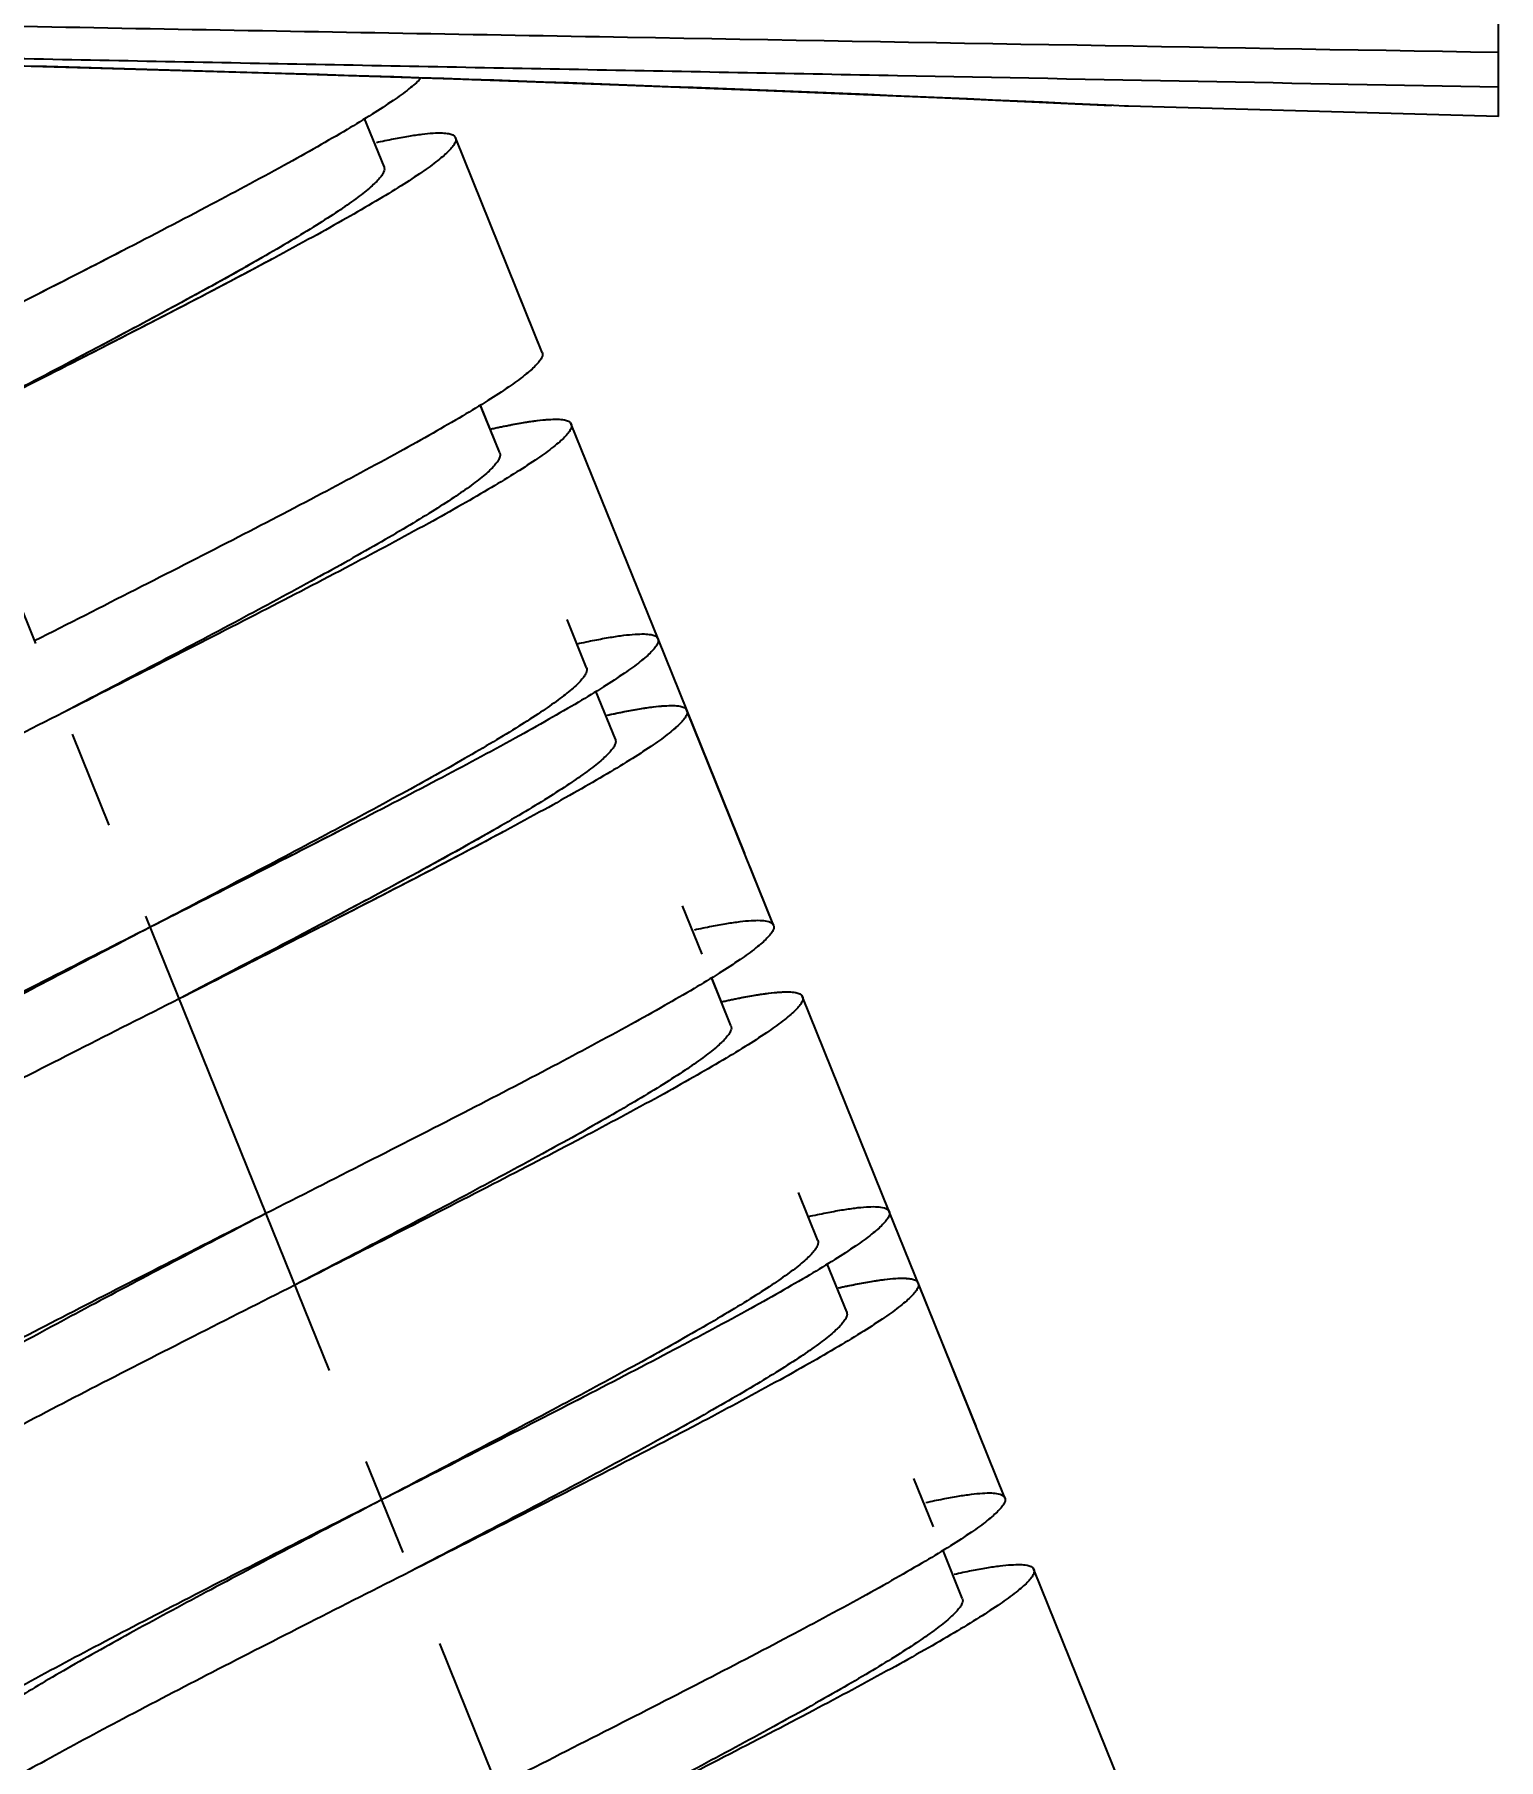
# Model space of a CAD drawing. Header units: millimetres. Extents: x 4590 to 5010, y -46 to 251.
# Drawn here: x 4872.52 to 4891.49, y 67.1 to 89.44 of the extents above; entities that cross this region are included whole.
import ezdxf

# ---------------------------------------------------------------- set-up
doc = ezdxf.new("R2010")
doc.units = ezdxf.units.MM
doc.header["$LTSCALE"] = 0.1
doc.linetypes.add('CENTERX2', pattern=[101.6, 63.5, -12.7, 12.7, -12.7])
doc.layers.add('CENTER', color=1, linetype='CENTERX2')
doc.layers.add('DIM', color=3, linetype='Continuous')
doc.styles.get("Standard").update_dxf_attribs({"font": 'arial.ttf'})
doc.dimstyles.new('ISO-25', dxfattribs={"dimtxt": 2.5, "dimasz": 2.5, "dimexe": 1.25, "dimexo": 0.625, "dimtad": 1, "dimtxsty": 'Standard', "dimcen": 2.5, "dimadec": 0, "dimazin": 0, "dimtfac": 1, "dimtmove": 0, "dimatfit": 3, "dimfxl": 1, "dimarcsym": 0})

# ---------------------------------------------------------------- blocks, each defined once
blk = doc.blocks.new('*D118')
at = {"layer": 'Defpoints', "color": 0, "transparency": 16777216}
for p in [(4835.901, 172.227), (4876.778, 148.941), (4891.488, 128.002), (4891.488, 88.383), (4889.839, 38.726)]:
    blk.add_point(p, dxfattribs=at)
at = {"layer": 'DIM', "color": 0, "lineweight": -2, "transparency": 16777216}
blk.add_line((4891.488, 128.627), (4891.488, 151.133), dxfattribs=at)
blk.add_arc((4891.488, 34.645), 115.238, 91.24301, 110.75699, dxfattribs=at)
at = {"layer": 'DIM', "color": 0, "transparency": 16777216}
for points in [[(4888.983, 150.273), (4888.992, 149.439), (4891.488, 149.883)], [(4850.798, 142.015), (4850.495, 142.791), (4848.319, 141.492)]]:
    blk.add_solid(points, dxfattribs=at)
at = {"layer": 'DIM', "color": 0, "transparency": 16777216, "insert": (4869.14, 149.612), "char_height": 2.5, "attachment_point": 5, "rotation": 11}
blk.add_mtext('22°', dxfattribs=at)

msp = doc.modelspace()

# ---------------------------------------------------------------- linework, layer by layer
at = {"color": 7, "linetype": 'Continuous'}
for p, q in [((4891.488, 88.383), (4891.488, 128.002)), ((4870.949, 89.074), (4873.231, 89.013)), ((4873.231, 89.013), (4875.64, 88.943)), ((4875.64, 88.943), (4877.95, 88.868)), ((4877.95, 88.868), (4880.092, 88.792)), ((4880.092, 88.792), (4882, 88.718)), ((4882, 88.718), (4884.313, 88.622)), ((4884.313, 88.622), (4886.475, 88.525)), ((4885.998, 88.547), (4885.901, 88.552)), ((4886.5, 88.524), (4885.998, 88.547)), ((4886.644, 88.517), (4886.5, 88.524)), ((4886.694, 88.515), (4886.644, 88.517)), ((4891.488, 88.383), (4886.694, 88.515)), ((4877.049, 87.733), (4876.797, 88.356)), ((4879.1, 85.326), (4877.976, 88.108)), ((4879.1, 85.326), (4878.793, 86.087)), ((4879.1, 85.326), (4878.793, 86.087)), ((4878.548, 84.024), (4878.296, 84.646)), ((4878.548, 84.024), (4878.296, 84.646)), ((4878.548, 84.024), (4878.297, 84.644)), ((4880.599, 81.617), (4879.475, 84.399)), ((4880.599, 81.617), (4879.475, 84.399)), ((4880.599, 81.617), (4879.475, 84.399)), ((4879.671, 81.243), (4879.42, 81.865)), ((4881.722, 78.836), (4880.599, 81.617)), ((4880.046, 80.315), (4879.794, 80.939)), ((4880.046, 80.315), (4879.794, 80.938)), ((4880.046, 80.315), (4879.794, 80.938)), ((4882.097, 77.909), (4880.973, 80.69)), ((4882.097, 77.909), (4880.973, 80.69)), ((4882.097, 77.909), (4881.79, 78.67)), ((4881.17, 77.534), (4880.918, 78.157)), ((4881.544, 76.607), (4881.293, 77.229)), ((4881.544, 76.607), (4881.294, 77.226)), ((4883.595, 74.2), (4882.472, 76.981)), ((4883.595, 74.2), (4882.472, 76.981)), ((4882.668, 73.825), (4882.417, 74.447)), ((4884.719, 71.418), (4883.595, 74.2)), ((4883.043, 72.898), (4882.791, 73.521)), ((4883.043, 72.898), (4882.791, 73.521)), ((4885.094, 70.491), (4883.97, 73.273)), ((4884.167, 70.116), (4883.915, 70.739)), ((4884.541, 69.189), (4884.291, 69.809)), ((4886.592, 66.782), (4885.468, 69.564))]:
    msp.add_line(p, q, dxfattribs=at)
for centre, radius, start, end in [((4851.088, -705.868), 795.189, 88.236361, 88.568826), ((4854.721, -594.808), 684.071, 87.387529, 88.254177)]:
    msp.add_arc(centre, radius, start, end, dxfattribs=at)
for points, knots in [([(4891.488, 89.21), (4887.605, 89.276), (4881.781, 89.378), (4874.988, 89.498), (4871.106, 89.57), (4869.166, 89.608), (4868.195, 89.626)], [0, 0, 0, 0, 0.500081, 0.750044, 0.875032, 1, 1, 1, 1]), ([(4891.487, 88.76), (4888.892, 88.81), (4885, 88.885), (4879.811, 88.984), (4875.921, 89.059), (4872.032, 89.134), (4866.851, 89.238), (4862.965, 89.295), (4860.376, 89.358)], [0, 0, 0, 0, 0.250247, 0.375316, 0.500354, 0.625371, 0.750314, 1, 1, 1, 1]), ([(4877.531, 88.882), (4877.526, 88.876), (4877.501, 88.85), (4877.448, 88.801), (4877.334, 88.707), (4877.149, 88.575), (4876.881, 88.401), (4876.554, 88.202), (4876.172, 87.981), (4875.565, 87.643), (4874.7, 87.18), (4873.558, 86.587), (4872.316, 85.953), (4871.459, 85.519), (4871.022, 85.298)], [0.0229849, 0.0229849, 0.0229849, 0.0229849, 0.0261242, 0.0374806, 0.0510099, 0.0845801, 0.1267049, 0.1770542, 0.2352018, 0.3006105, 0.4507254, 0.6217528, 0.8071992, 1, 1, 1, 1]), ([(4877.976, 88.108), (4877.98, 88.098), (4877.982, 88.072), (4877.966, 88.031), (4877.934, 87.985), (4877.886, 87.933), (4877.823, 87.874), (4877.708, 87.78), (4877.524, 87.648), (4877.256, 87.473), (4876.929, 87.275), (4876.546, 87.054), (4875.939, 86.716), (4875.074, 86.252), (4873.933, 85.66), (4872.691, 85.026), (4871.834, 84.592), (4871.397, 84.371)], [0, 0, 0, 0, 0.004271, 0.0097, 0.016898, 0.026125, 0.037482, 0.051008, 0.084581, 0.126702, 0.177056, 0.235199, 0.300612, 0.450726, 0.621753, 0.807199, 1, 1, 1, 1]), ([(4876.95, 88.047), (4877.024, 88.063), (4877.164, 88.092), (4877.361, 88.128), (4877.532, 88.153), (4877.675, 88.168), (4877.793, 88.171), (4877.89, 88.164), (4877.963, 88.139), (4877.976, 88.108)], [0, 0, 0, 0, 0.216976, 0.407817, 0.571899, 0.708905, 0.818776, 0.90212, 1, 1, 1, 1]), ([(4877.049, 87.733), (4877.053, 87.723), (4877.056, 87.698), (4877.044, 87.659), (4877.018, 87.615), (4876.978, 87.566), (4876.924, 87.511), (4876.827, 87.424), (4876.67, 87.303), (4876.441, 87.144), (4876.16, 86.965), (4875.832, 86.765), (4875.31, 86.461), (4874.566, 86.047), (4873.582, 85.518), (4872.512, 84.954), (4871.773, 84.568), (4871.397, 84.371)], [0, 0, 0, 0, 0.004858, 0.010752, 0.018297, 0.027779, 0.039325, 0.052996, 0.086752, 0.128949, 0.179301, 0.237379, 0.302672, 0.45242, 0.622952, 0.807819, 1, 1, 1, 1]), ([(4873.65, 86.636), (4873.519, 86.568), (4872.645, 86.119), (4871.768, 85.675), (4871.022, 85.298)], [0.376401, 0.376401, 0.376401, 0.376401, 0.470001, 1, 1, 1, 1]), ([(4873.65, 86.636), (4873.519, 86.568), (4872.645, 86.119), (4871.768, 85.675), (4871.022, 85.298)], [0.376401, 0.376401, 0.376401, 0.376401, 0.470001, 1, 1, 1, 1]), ([(4875.453, 86.546), (4875.114, 86.351), (4874.29, 85.896), (4872.936, 85.175), (4871.923, 84.646), (4871.397, 84.371)], [0.2133579, 0.2133579, 0.2133579, 0.2133579, 0.4140513, 0.6956096, 1, 1, 1, 1]), ([(4875.453, 86.546), (4875.114, 86.351), (4874.29, 85.896), (4872.936, 85.175), (4871.923, 84.646), (4871.397, 84.371)], [0.2133579, 0.2133579, 0.2133579, 0.2133579, 0.4140513, 0.6956096, 1, 1, 1, 1]), ([(4875.597, 86.533), (4875.186, 86.313), (4874.296, 85.846), (4872.894, 85.129), (4871.905, 84.628), (4871.397, 84.371)], [0.2093706, 0.2093706, 0.2093706, 0.2093706, 0.4432163, 0.7142149, 1, 1, 1, 1]), ([(4875.597, 86.533), (4875.186, 86.313), (4874.296, 85.846), (4872.894, 85.129), (4871.905, 84.628), (4871.397, 84.371)], [0.2093706, 0.2093706, 0.2093706, 0.2093706, 0.4432163, 0.7142149, 1, 1, 1, 1]), ([(4879.1, 85.326), (4879.104, 85.316), (4879.106, 85.29), (4879.089, 85.25), (4879.058, 85.204), (4879.01, 85.151), (4878.947, 85.093), (4878.832, 84.998), (4878.648, 84.866), (4878.379, 84.692), (4878.052, 84.493), (4877.67, 84.272), (4877.063, 83.934), (4876.198, 83.471), (4875.057, 82.878), (4873.814, 82.244), (4872.958, 81.81), (4872.521, 81.589)], [0, 0, 0, 0, 0.004271, 0.009698, 0.016899, 0.026126, 0.037481, 0.051007, 0.084582, 0.126702, 0.177056, 0.2352, 0.300611, 0.450725, 0.621752, 0.807199, 1, 1, 1, 1]), ([(4879.1, 85.326), (4879.104, 85.316), (4879.106, 85.29), (4879.089, 85.25), (4879.058, 85.204), (4879.01, 85.151), (4878.947, 85.093), (4878.832, 84.998), (4878.648, 84.866), (4878.379, 84.692), (4878.052, 84.493), (4877.67, 84.272), (4877.063, 83.934), (4876.198, 83.471), (4875.057, 82.878), (4873.814, 82.244), (4872.958, 81.81), (4872.521, 81.589)], [0, 0, 0, 0, 0.004271, 0.009698, 0.016899, 0.026126, 0.037481, 0.051007, 0.084582, 0.126702, 0.177056, 0.2352, 0.300611, 0.450725, 0.621752, 0.807199, 1, 1, 1, 1]), ([(4879.1, 85.326), (4879.104, 85.316), (4879.106, 85.29), (4879.089, 85.25), (4879.058, 85.204), (4879.01, 85.151), (4878.947, 85.093), (4878.832, 84.998), (4878.648, 84.866), (4878.379, 84.692), (4878.052, 84.493), (4877.67, 84.272), (4877.063, 83.934), (4876.198, 83.471), (4875.057, 82.878), (4873.814, 82.244), (4872.958, 81.81), (4872.521, 81.589)], [0, 0, 0, 0, 0.004271, 0.0097, 0.016898, 0.026125, 0.037482, 0.051008, 0.084581, 0.126702, 0.177056, 0.235199, 0.300612, 0.450726, 0.621753, 0.807199, 1, 1, 1, 1]), ([(4878.428, 84.334), (4878.504, 84.35), (4878.647, 84.38), (4878.848, 84.417), (4879.022, 84.443), (4879.168, 84.459), (4879.288, 84.462), (4879.387, 84.456), (4879.462, 84.431), (4879.475, 84.399)], [0, 0, 0, 0, 0.217096, 0.40807, 0.57231, 0.70938, 0.819287, 0.902607, 1, 1, 1, 1]), ([(4878.428, 84.334), (4878.504, 84.35), (4878.647, 84.38), (4878.848, 84.417), (4879.022, 84.443), (4879.168, 84.459), (4879.288, 84.462), (4879.387, 84.456), (4879.462, 84.431), (4879.475, 84.399)], [0, 0, 0, 0, 0.217096, 0.40807, 0.57231, 0.70938, 0.819287, 0.902607, 1, 1, 1, 1]), ([(4878.442, 84.337), (4878.517, 84.353), (4878.658, 84.382), (4878.856, 84.419), (4879.028, 84.444), (4879.172, 84.459), (4879.29, 84.462), (4879.388, 84.456), (4879.462, 84.431), (4879.475, 84.399)], [0, 0, 0, 0, 0.217021, 0.407884, 0.572036, 0.709059, 0.818926, 0.902285, 1, 1, 1, 1]), ([(4879.475, 84.399), (4879.479, 84.389), (4879.48, 84.363), (4879.464, 84.322), (4879.432, 84.277), (4879.385, 84.224), (4879.321, 84.165), (4879.207, 84.071), (4879.022, 83.939), (4878.754, 83.765), (4878.427, 83.566), (4878.045, 83.345), (4877.438, 83.007), (4876.573, 82.544), (4875.431, 81.951), (4874.189, 81.317), (4873.332, 80.883), (4872.895, 80.662)], [0, 0, 0, 0, 0.004271, 0.009701, 0.016901, 0.026124, 0.037481, 0.05101, 0.08458, 0.126705, 0.177054, 0.235202, 0.300611, 0.450725, 0.621753, 0.807199, 1, 1, 1, 1]), ([(4879.475, 84.399), (4879.479, 84.389), (4879.48, 84.363), (4879.464, 84.322), (4879.432, 84.277), (4879.385, 84.224), (4879.321, 84.165), (4879.207, 84.071), (4879.022, 83.939), (4878.754, 83.765), (4878.427, 83.566), (4878.045, 83.345), (4877.438, 83.007), (4876.573, 82.544), (4875.431, 81.951), (4874.189, 81.317), (4873.332, 80.883), (4872.895, 80.662)], [0, 0, 0, 0, 0.004271, 0.009701, 0.016901, 0.026124, 0.037481, 0.05101, 0.08458, 0.126705, 0.177054, 0.235202, 0.300611, 0.450725, 0.621753, 0.807199, 1, 1, 1, 1]), ([(4879.475, 84.399), (4879.479, 84.389), (4879.48, 84.363), (4879.464, 84.322), (4879.432, 84.277), (4879.385, 84.224), (4879.321, 84.165), (4879.207, 84.071), (4879.022, 83.939), (4878.754, 83.765), (4878.427, 83.566), (4878.045, 83.345), (4877.438, 83.007), (4876.573, 82.544), (4875.431, 81.951), (4874.189, 81.317), (4873.332, 80.883), (4872.895, 80.662)], [0, 0, 0, 0, 0.00427, 0.009699, 0.016901, 0.026125, 0.03748, 0.051008, 0.084581, 0.126704, 0.177055, 0.235201, 0.30061, 0.450725, 0.621752, 0.807199, 1, 1, 1, 1]), ([(4878.548, 84.024), (4878.552, 84.014), (4878.554, 83.99), (4878.542, 83.95), (4878.516, 83.907), (4878.476, 83.857), (4878.423, 83.802), (4878.326, 83.715), (4878.169, 83.594), (4877.939, 83.435), (4877.659, 83.256), (4877.33, 83.057), (4876.809, 82.753), (4876.064, 82.338), (4875.081, 81.809), (4874.01, 81.245), (4873.272, 80.859), (4872.895, 80.662)], [0, 0, 0, 0, 0.004859, 0.010752, 0.018297, 0.027779, 0.039326, 0.052995, 0.086752, 0.128949, 0.179301, 0.237378, 0.302672, 0.45242, 0.622952, 0.807819, 1, 1, 1, 1]), ([(4878.548, 84.024), (4878.552, 84.014), (4878.554, 83.99), (4878.542, 83.95), (4878.516, 83.907), (4878.476, 83.857), (4878.423, 83.802), (4878.326, 83.715), (4878.169, 83.594), (4877.939, 83.435), (4877.659, 83.256), (4877.33, 83.057), (4876.809, 82.753), (4876.064, 82.338), (4875.081, 81.809), (4874.01, 81.245), (4873.272, 80.859), (4872.895, 80.662)], [0, 0, 0, 0, 0.004859, 0.010752, 0.018297, 0.027779, 0.039326, 0.052995, 0.086752, 0.128949, 0.179301, 0.237378, 0.302672, 0.45242, 0.622952, 0.807819, 1, 1, 1, 1]), ([(4878.548, 84.024), (4878.552, 84.014), (4878.554, 83.99), (4878.542, 83.95), (4878.516, 83.907), (4878.476, 83.857), (4878.423, 83.802), (4878.326, 83.715), (4878.169, 83.594), (4877.939, 83.435), (4877.659, 83.256), (4877.33, 83.057), (4876.809, 82.753), (4876.064, 82.338), (4875.081, 81.809), (4874.01, 81.245), (4873.272, 80.859), (4872.895, 80.662)], [0, 0, 0, 0, 0.004858, 0.010752, 0.018298, 0.027779, 0.039325, 0.052997, 0.086752, 0.12895, 0.179301, 0.237379, 0.302672, 0.452419, 0.622951, 0.807819, 1, 1, 1, 1]), ([(4880.599, 81.617), (4880.603, 81.607), (4880.604, 81.581), (4880.588, 81.541), (4880.556, 81.495), (4880.509, 81.443), (4880.445, 81.384), (4880.33, 81.29), (4880.146, 81.158), (4879.878, 80.983), (4879.551, 80.785), (4879.169, 80.564), (4878.562, 80.225), (4877.696, 79.762), (4876.555, 79.169), (4875.313, 78.535), (4874.456, 78.102), (4874.019, 77.881)], [0, 0, 0, 0, 0.004271, 0.009701, 0.016901, 0.026124, 0.037481, 0.05101, 0.08458, 0.126705, 0.177054, 0.235202, 0.300611, 0.450725, 0.621753, 0.807199, 1, 1, 1, 1]), ([(4880.599, 81.617), (4880.603, 81.607), (4880.604, 81.581), (4880.588, 81.541), (4880.556, 81.495), (4880.509, 81.443), (4880.445, 81.384), (4880.33, 81.29), (4880.146, 81.158), (4879.878, 80.983), (4879.551, 80.785), (4879.169, 80.564), (4878.562, 80.225), (4877.696, 79.762), (4876.555, 79.169), (4875.313, 78.535), (4874.456, 78.102), (4874.019, 77.881)], [0, 0, 0, 0, 0.004271, 0.009701, 0.016901, 0.026124, 0.037481, 0.05101, 0.08458, 0.126705, 0.177054, 0.235202, 0.300611, 0.450725, 0.621753, 0.807199, 1, 1, 1, 1]), ([(4880.599, 81.617), (4880.603, 81.607), (4880.604, 81.581), (4880.588, 81.541), (4880.556, 81.495), (4880.509, 81.443), (4880.445, 81.384), (4880.33, 81.29), (4880.146, 81.158), (4879.878, 80.983), (4879.551, 80.785), (4879.169, 80.564), (4878.562, 80.225), (4877.696, 79.762), (4876.555, 79.169), (4875.313, 78.535), (4874.456, 78.102), (4874.019, 77.881)], [0, 0, 0, 0, 0.00427, 0.009699, 0.016901, 0.026125, 0.03748, 0.051008, 0.084581, 0.126704, 0.177055, 0.235201, 0.30061, 0.450725, 0.621752, 0.807199, 1, 1, 1, 1]), ([(4880.599, 81.617), (4880.603, 81.607), (4880.604, 81.581), (4880.588, 81.541), (4880.556, 81.495), (4880.509, 81.443), (4880.445, 81.384), (4880.33, 81.29), (4880.146, 81.158), (4879.878, 80.983), (4879.551, 80.785), (4879.169, 80.564), (4878.562, 80.225), (4877.696, 79.762), (4876.555, 79.169), (4875.313, 78.535), (4874.456, 78.102), (4874.019, 77.881)], [0, 0, 0, 0, 0.004271, 0.009701, 0.016901, 0.026124, 0.037481, 0.05101, 0.08458, 0.126705, 0.177054, 0.235202, 0.300611, 0.450725, 0.621753, 0.807199, 1, 1, 1, 1]), ([(4879.552, 81.552), (4879.628, 81.569), (4879.771, 81.599), (4879.972, 81.636), (4880.146, 81.662), (4880.292, 81.677), (4880.411, 81.681), (4880.511, 81.675), (4880.585, 81.65), (4880.599, 81.617)], [0, 0, 0, 0, 0.217096, 0.40807, 0.57231, 0.70938, 0.819287, 0.902607, 1, 1, 1, 1]), ([(4879.671, 81.243), (4879.675, 81.233), (4879.678, 81.208), (4879.666, 81.169), (4879.64, 81.125), (4879.6, 81.076), (4879.547, 81.021), (4879.449, 80.934), (4879.292, 80.813), (4879.063, 80.654), (4878.782, 80.474), (4878.454, 80.275), (4877.933, 79.971), (4877.188, 79.557), (4876.205, 79.028), (4875.134, 78.463), (4874.396, 78.077), (4874.019, 77.881)], [0, 0, 0, 0, 0.004859, 0.010752, 0.018297, 0.027779, 0.039326, 0.052995, 0.086752, 0.128949, 0.179301, 0.237378, 0.302672, 0.45242, 0.622952, 0.807819, 1, 1, 1, 1]), ([(4872.895, 80.662), (4872.459, 80.441), (4871.602, 80.007), (4870.36, 79.373), (4869.218, 78.781), (4868.353, 78.317), (4867.746, 77.979), (4867.364, 77.758), (4867.037, 77.56), (4866.769, 77.385), (4866.584, 77.253), (4866.47, 77.159), (4866.406, 77.1), (4866.358, 77.048), (4866.327, 77.002), (4866.311, 76.961), (4866.312, 76.935), (4866.316, 76.925)], [0, 0, 0, 0, 0.192801, 0.378247, 0.549275, 0.699389, 0.7648, 0.822946, 0.873297, 0.915421, 0.948991, 0.962519, 0.973878, 0.983103, 0.990302, 0.995732, 1, 1, 1, 1]), ([(4872.895, 80.662), (4872.459, 80.441), (4871.602, 80.007), (4870.36, 79.373), (4869.218, 78.781), (4868.353, 78.317), (4867.746, 77.979), (4867.364, 77.758), (4867.037, 77.56), (4866.769, 77.385), (4866.584, 77.253), (4866.47, 77.159), (4866.406, 77.1), (4866.358, 77.048), (4866.327, 77.002), (4866.311, 76.961), (4866.312, 76.935), (4866.316, 76.925)], [0, 0, 0, 0, 0.192801, 0.378247, 0.549275, 0.699389, 0.7648, 0.822946, 0.873297, 0.915421, 0.948991, 0.962519, 0.973878, 0.983103, 0.990302, 0.995732, 1, 1, 1, 1]), ([(4872.895, 80.662), (4872.459, 80.441), (4871.602, 80.007), (4870.36, 79.373), (4869.218, 78.781), (4868.353, 78.317), (4867.746, 77.979), (4867.364, 77.758), (4867.037, 77.56), (4866.769, 77.385), (4866.584, 77.253), (4866.47, 77.159), (4866.406, 77.1), (4866.358, 77.048), (4866.327, 77.002), (4866.311, 76.961), (4866.312, 76.935), (4866.316, 76.925)], [0, 0, 0, 0, 0.192801, 0.378247, 0.549274, 0.699388, 0.764801, 0.822944, 0.873298, 0.915419, 0.948992, 0.962518, 0.973875, 0.983102, 0.9903, 0.995729, 1, 1, 1, 1]), ([(4880.973, 80.69), (4880.977, 80.68), (4880.979, 80.654), (4880.962, 80.614), (4880.931, 80.568), (4880.883, 80.516), (4880.82, 80.457), (4880.705, 80.362), (4880.521, 80.23), (4880.252, 80.056), (4879.925, 79.858), (4879.543, 79.637), (4878.936, 79.298), (4878.071, 78.835), (4876.93, 78.242), (4875.687, 77.608), (4874.831, 77.174), (4874.394, 76.953)], [0, 0, 0, 0, 0.004271, 0.0097, 0.016898, 0.026125, 0.037482, 0.051008, 0.084581, 0.126702, 0.177056, 0.235199, 0.300612, 0.450726, 0.621753, 0.807199, 1, 1, 1, 1]), ([(4880.973, 80.69), (4880.977, 80.68), (4880.979, 80.654), (4880.962, 80.614), (4880.931, 80.568), (4880.883, 80.516), (4880.82, 80.457), (4880.705, 80.362), (4880.521, 80.23), (4880.252, 80.056), (4879.925, 79.858), (4879.543, 79.637), (4878.936, 79.298), (4878.071, 78.835), (4876.93, 78.242), (4875.687, 77.608), (4874.831, 77.174), (4874.394, 76.953)], [0, 0, 0, 0, 0.004271, 0.0097, 0.016898, 0.026125, 0.037482, 0.051008, 0.084581, 0.126702, 0.177056, 0.235199, 0.300612, 0.450726, 0.621753, 0.807199, 1, 1, 1, 1]), ([(4880.973, 80.69), (4880.977, 80.68), (4880.979, 80.654), (4880.962, 80.614), (4880.931, 80.568), (4880.883, 80.516), (4880.82, 80.457), (4880.705, 80.362), (4880.521, 80.23), (4880.252, 80.056), (4879.925, 79.858), (4879.543, 79.637), (4878.936, 79.298), (4878.071, 78.835), (4876.93, 78.242), (4875.687, 77.608), (4874.831, 77.174), (4874.394, 76.953)], [0, 0, 0, 0, 0.004271, 0.009701, 0.016899, 0.026124, 0.037482, 0.05101, 0.08458, 0.126704, 0.177055, 0.235201, 0.300611, 0.450726, 0.621753, 0.807199, 1, 1, 1, 1]), ([(4879.936, 80.627), (4880.011, 80.643), (4880.153, 80.673), (4880.352, 80.709), (4880.525, 80.735), (4880.669, 80.75), (4880.788, 80.754), (4880.886, 80.747), (4880.96, 80.722), (4880.973, 80.69)], [0, 0, 0, 0, 0.217033, 0.407956, 0.572116, 0.709152, 0.819054, 0.902375, 1, 1, 1, 1]), ([(4879.947, 80.629), (4880.021, 80.645), (4880.161, 80.674), (4880.358, 80.71), (4880.529, 80.736), (4880.672, 80.75), (4880.789, 80.754), (4880.887, 80.747), (4880.96, 80.722), (4880.973, 80.69)], [0, 0, 0, 0, 0.216976, 0.407817, 0.571899, 0.708905, 0.818776, 0.90212, 1, 1, 1, 1]), ([(4879.947, 80.629), (4880.021, 80.645), (4880.161, 80.674), (4880.358, 80.71), (4880.529, 80.736), (4880.672, 80.75), (4880.789, 80.754), (4880.887, 80.747), (4880.96, 80.722), (4880.973, 80.69)], [0, 0, 0, 0, 0.216976, 0.407817, 0.571899, 0.708905, 0.818776, 0.90212, 1, 1, 1, 1]), ([(4880.046, 80.315), (4880.05, 80.306), (4880.053, 80.281), (4880.04, 80.242), (4880.015, 80.198), (4879.975, 80.149), (4879.921, 80.094), (4879.824, 80.007), (4879.667, 79.886), (4879.437, 79.727), (4879.157, 79.547), (4878.829, 79.348), (4878.307, 79.044), (4877.563, 78.63), (4876.579, 78.101), (4875.509, 77.536), (4874.77, 77.15), (4874.394, 76.953)], [0, 0, 0, 0, 0.004858, 0.010752, 0.018297, 0.027779, 0.039325, 0.052996, 0.086752, 0.128949, 0.179301, 0.237379, 0.302672, 0.45242, 0.622952, 0.807819, 1, 1, 1, 1]), ([(4880.046, 80.315), (4880.05, 80.306), (4880.053, 80.281), (4880.04, 80.242), (4880.015, 80.198), (4879.975, 80.149), (4879.921, 80.094), (4879.824, 80.007), (4879.667, 79.886), (4879.437, 79.727), (4879.157, 79.547), (4878.829, 79.348), (4878.307, 79.044), (4877.563, 78.63), (4876.579, 78.101), (4875.509, 77.536), (4874.77, 77.15), (4874.394, 76.953)], [0, 0, 0, 0, 0.004858, 0.010752, 0.018297, 0.027779, 0.039325, 0.052996, 0.086752, 0.128949, 0.179301, 0.237379, 0.302672, 0.45242, 0.622952, 0.807819, 1, 1, 1, 1]), ([(4880.046, 80.315), (4880.05, 80.306), (4880.053, 80.281), (4880.04, 80.242), (4880.015, 80.198), (4879.975, 80.149), (4879.921, 80.094), (4879.824, 80.007), (4879.667, 79.886), (4879.437, 79.727), (4879.157, 79.547), (4878.829, 79.348), (4878.307, 79.044), (4877.563, 78.63), (4876.579, 78.101), (4875.509, 77.536), (4874.77, 77.15), (4874.394, 76.953)], [0, 0, 0, 0, 0.004858, 0.010753, 0.018298, 0.027778, 0.039324, 0.052997, 0.086751, 0.128951, 0.1793, 0.23738, 0.302671, 0.452419, 0.622951, 0.807819, 1, 1, 1, 1]), ([(4876.647, 79.219), (4876.516, 79.151), (4875.642, 78.702), (4874.765, 78.258), (4874.019, 77.881)], [0.376401, 0.376401, 0.376401, 0.376401, 0.470001, 1, 1, 1, 1]), ([(4878.45, 79.128), (4878.111, 78.933), (4877.287, 78.478), (4875.933, 77.758), (4874.92, 77.228), (4874.394, 76.953)], [0.2133579, 0.2133579, 0.2133579, 0.2133579, 0.4140513, 0.6956096, 1, 1, 1, 1]), ([(4878.593, 79.116), (4878.183, 78.895), (4877.293, 78.429), (4875.891, 77.711), (4874.902, 77.21), (4874.394, 76.953)], [0.2093706, 0.2093706, 0.2093706, 0.2093706, 0.4432163, 0.7142149, 1, 1, 1, 1]), ([(4874.019, 77.881), (4873.583, 77.659), (4872.726, 77.226), (4871.484, 76.592), (4870.342, 75.999), (4869.477, 75.536), (4868.87, 75.197), (4868.488, 74.976), (4868.161, 74.778), (4867.892, 74.604), (4867.708, 74.471), (4867.593, 74.377), (4867.53, 74.318), (4867.482, 74.266), (4867.451, 74.22), (4867.434, 74.18), (4867.436, 74.154), (4867.44, 74.144)], [0, 0, 0, 0, 0.192801, 0.378247, 0.549275, 0.699389, 0.764798, 0.822946, 0.873295, 0.91542, 0.94899, 0.962519, 0.973876, 0.983099, 0.990299, 0.995729, 1, 1, 1, 1]), ([(4874.019, 77.881), (4873.583, 77.659), (4872.726, 77.226), (4871.484, 76.592), (4870.342, 75.999), (4869.477, 75.536), (4868.87, 75.197), (4868.488, 74.976), (4868.161, 74.778), (4867.892, 74.604), (4867.708, 74.471), (4867.593, 74.377), (4867.53, 74.318), (4867.482, 74.266), (4867.451, 74.22), (4867.434, 74.18), (4867.436, 74.154), (4867.44, 74.144)], [0, 0, 0, 0, 0.192801, 0.378247, 0.549275, 0.699389, 0.7648, 0.822946, 0.873297, 0.915421, 0.948991, 0.962519, 0.973878, 0.983103, 0.990302, 0.995732, 1, 1, 1, 1]), ([(4874.019, 77.881), (4873.643, 77.684), (4872.904, 77.298), (4871.834, 76.733), (4870.851, 76.204), (4870.106, 75.79), (4869.584, 75.486), (4869.256, 75.287), (4868.976, 75.107), (4868.746, 74.948), (4868.589, 74.827), (4868.492, 74.74), (4868.438, 74.685), (4868.399, 74.636), (4868.373, 74.592), (4868.36, 74.553), (4868.363, 74.528), (4868.367, 74.518)], [0, 0, 0, 0, 0.192181, 0.377048, 0.547581, 0.697329, 0.76262, 0.820701, 0.871049, 0.91325, 0.947002, 0.960673, 0.972224, 0.981704, 0.989246, 0.995141, 1, 1, 1, 1]), ([(4874.019, 77.881), (4873.643, 77.684), (4872.904, 77.298), (4871.834, 76.733), (4870.851, 76.204), (4870.106, 75.79), (4869.584, 75.486), (4869.256, 75.287), (4868.976, 75.107), (4868.746, 74.948), (4868.589, 74.827), (4868.492, 74.74), (4868.438, 74.685), (4868.399, 74.636), (4868.373, 74.592), (4868.36, 74.553), (4868.363, 74.528), (4868.367, 74.518)], [0, 0, 0, 0, 0.192181, 0.377049, 0.547581, 0.69733, 0.762619, 0.820701, 0.871048, 0.91325, 0.947001, 0.960674, 0.972224, 0.981702, 0.989245, 0.995141, 1, 1, 1, 1]), ([(4882.097, 77.909), (4882.101, 77.898), (4882.103, 77.873), (4882.086, 77.832), (4882.055, 77.786), (4882.007, 77.734), (4881.944, 77.675), (4881.829, 77.581), (4881.645, 77.449), (4881.376, 77.274), (4881.049, 77.076), (4880.667, 76.855), (4880.06, 76.517), (4879.195, 76.053), (4878.053, 75.461), (4876.811, 74.827), (4875.954, 74.393), (4875.518, 74.172)], [0, 0, 0, 0, 0.004271, 0.009698, 0.016899, 0.026126, 0.037481, 0.051007, 0.084582, 0.126702, 0.177056, 0.2352, 0.300611, 0.450725, 0.621752, 0.807199, 1, 1, 1, 1]), ([(4882.097, 77.909), (4882.101, 77.898), (4882.103, 77.873), (4882.086, 77.832), (4882.055, 77.786), (4882.007, 77.734), (4881.944, 77.675), (4881.829, 77.581), (4881.645, 77.449), (4881.376, 77.274), (4881.049, 77.076), (4880.667, 76.855), (4880.06, 76.517), (4879.195, 76.053), (4878.053, 75.461), (4876.811, 74.827), (4875.954, 74.393), (4875.518, 74.172)], [0, 0, 0, 0, 0.004271, 0.0097, 0.016898, 0.026125, 0.037482, 0.051008, 0.084581, 0.126702, 0.177056, 0.235199, 0.300612, 0.450726, 0.621753, 0.807199, 1, 1, 1, 1]), ([(4881.071, 77.848), (4881.145, 77.864), (4881.285, 77.893), (4881.482, 77.929), (4881.653, 77.954), (4881.796, 77.969), (4881.913, 77.972), (4882.011, 77.965), (4882.084, 77.94), (4882.097, 77.909)], [0, 0, 0, 0, 0.216976, 0.407817, 0.571899, 0.708905, 0.818776, 0.90212, 1, 1, 1, 1]), ([(4874.394, 76.953), (4873.957, 76.732), (4873.1, 76.299), (4871.858, 75.665), (4870.717, 75.072), (4869.851, 74.609), (4869.245, 74.27), (4868.862, 74.049), (4868.535, 73.851), (4868.267, 73.676), (4868.083, 73.544), (4867.968, 73.45), (4867.904, 73.391), (4867.857, 73.339), (4867.825, 73.293), (4867.809, 73.253), (4867.811, 73.227), (4867.815, 73.217)], [0, 0, 0, 0, 0.192801, 0.378248, 0.549275, 0.699389, 0.7648, 0.822944, 0.873298, 0.915418, 0.948993, 0.962519, 0.973874, 0.983101, 0.990302, 0.995729, 1, 1, 1, 1]), ([(4874.394, 76.953), (4873.957, 76.732), (4873.1, 76.299), (4871.858, 75.665), (4870.717, 75.072), (4869.851, 74.609), (4869.245, 74.27), (4868.862, 74.049), (4868.535, 73.851), (4868.267, 73.676), (4868.083, 73.544), (4867.968, 73.45), (4867.904, 73.391), (4867.857, 73.339), (4867.825, 73.293), (4867.809, 73.253), (4867.811, 73.227), (4867.815, 73.217)], [0, 0, 0, 0, 0.192801, 0.378248, 0.549275, 0.69939, 0.764799, 0.822945, 0.873296, 0.915419, 0.948992, 0.96252, 0.973875, 0.983099, 0.990301, 0.99573, 1, 1, 1, 1]), ([(4882.472, 76.981), (4882.476, 76.971), (4882.477, 76.945), (4882.461, 76.905), (4882.429, 76.859), (4882.382, 76.807), (4882.318, 76.748), (4882.203, 76.654), (4882.019, 76.522), (4881.751, 76.347), (4881.424, 76.149), (4881.042, 75.928), (4880.435, 75.589), (4879.569, 75.126), (4878.428, 74.533), (4877.186, 73.899), (4876.329, 73.466), (4875.892, 73.245)], [0, 0, 0, 0, 0.004271, 0.009701, 0.016901, 0.026124, 0.037481, 0.05101, 0.08458, 0.126705, 0.177054, 0.235202, 0.300611, 0.450725, 0.621753, 0.807199, 1, 1, 1, 1]), ([(4882.472, 76.981), (4882.476, 76.971), (4882.477, 76.945), (4882.461, 76.905), (4882.429, 76.859), (4882.382, 76.807), (4882.318, 76.748), (4882.203, 76.654), (4882.019, 76.522), (4881.751, 76.347), (4881.424, 76.149), (4881.042, 75.928), (4880.435, 75.589), (4879.569, 75.126), (4878.428, 74.533), (4877.186, 73.899), (4876.329, 73.466), (4875.892, 73.245)], [0, 0, 0, 0, 0.00427, 0.009699, 0.016901, 0.026125, 0.03748, 0.051008, 0.084581, 0.126704, 0.177055, 0.235201, 0.30061, 0.450725, 0.621752, 0.807199, 1, 1, 1, 1]), ([(4881.425, 76.916), (4881.501, 76.933), (4881.644, 76.963), (4881.845, 77), (4882.019, 77.026), (4882.165, 77.041), (4882.284, 77.045), (4882.384, 77.039), (4882.459, 77.014), (4882.472, 76.981)], [0, 0, 0, 0, 0.217096, 0.40807, 0.57231, 0.70938, 0.819287, 0.902607, 1, 1, 1, 1]), ([(4881.439, 76.919), (4881.514, 76.935), (4881.655, 76.965), (4881.853, 77.001), (4882.025, 77.027), (4882.169, 77.042), (4882.287, 77.045), (4882.385, 77.038), (4882.459, 77.013), (4882.472, 76.981)], [0, 0, 0, 0, 0.217021, 0.407884, 0.572036, 0.709059, 0.818926, 0.902285, 1, 1, 1, 1]), ([(4881.439, 76.919), (4881.514, 76.935), (4881.655, 76.965), (4881.853, 77.001), (4882.025, 77.027), (4882.169, 77.042), (4882.287, 77.045), (4882.385, 77.038), (4882.459, 77.013), (4882.472, 76.981)], [0, 0, 0, 0, 0.217021, 0.407884, 0.572036, 0.709059, 0.818926, 0.902285, 1, 1, 1, 1]), ([(4881.544, 76.607), (4881.548, 76.597), (4881.551, 76.572), (4881.539, 76.533), (4881.513, 76.489), (4881.473, 76.44), (4881.42, 76.385), (4881.322, 76.298), (4881.165, 76.177), (4880.936, 76.018), (4880.655, 75.838), (4880.327, 75.639), (4879.806, 75.335), (4879.061, 74.921), (4878.078, 74.392), (4877.007, 73.827), (4876.269, 73.441), (4875.892, 73.245)], [0, 0, 0, 0, 0.004859, 0.010752, 0.018297, 0.027779, 0.039326, 0.052995, 0.086752, 0.128949, 0.179301, 0.237378, 0.302672, 0.45242, 0.622952, 0.807819, 1, 1, 1, 1]), ([(4881.544, 76.607), (4881.548, 76.597), (4881.551, 76.572), (4881.539, 76.533), (4881.513, 76.489), (4881.473, 76.44), (4881.42, 76.385), (4881.322, 76.298), (4881.165, 76.177), (4880.936, 76.018), (4880.655, 75.838), (4880.327, 75.639), (4879.806, 75.335), (4879.061, 74.921), (4878.078, 74.392), (4877.007, 73.827), (4876.269, 73.441), (4875.892, 73.245)], [0, 0, 0, 0, 0.004858, 0.010752, 0.018298, 0.027779, 0.039325, 0.052997, 0.086752, 0.12895, 0.179301, 0.237379, 0.302672, 0.452419, 0.622951, 0.807819, 1, 1, 1, 1]), ([(4883.595, 74.2), (4883.599, 74.19), (4883.601, 74.164), (4883.585, 74.123), (4883.553, 74.078), (4883.506, 74.025), (4883.442, 73.966), (4883.327, 73.872), (4883.143, 73.74), (4882.875, 73.566), (4882.548, 73.367), (4882.165, 73.146), (4881.559, 72.808), (4880.693, 72.345), (4879.552, 71.752), (4878.31, 71.118), (4877.453, 70.684), (4877.016, 70.463)], [0, 0, 0, 0, 0.004271, 0.009701, 0.016901, 0.026124, 0.037481, 0.05101, 0.08458, 0.126705, 0.177054, 0.235202, 0.300611, 0.450725, 0.621753, 0.807199, 1, 1, 1, 1]), ([(4883.595, 74.2), (4883.599, 74.19), (4883.601, 74.164), (4883.585, 74.123), (4883.553, 74.078), (4883.506, 74.025), (4883.442, 73.966), (4883.327, 73.872), (4883.143, 73.74), (4882.875, 73.566), (4882.548, 73.367), (4882.165, 73.146), (4881.559, 72.808), (4880.693, 72.345), (4879.552, 71.752), (4878.31, 71.118), (4877.453, 70.684), (4877.016, 70.463)], [0, 0, 0, 0, 0.00427, 0.009699, 0.016901, 0.026125, 0.03748, 0.051008, 0.084581, 0.126704, 0.177055, 0.235201, 0.30061, 0.450725, 0.621752, 0.807199, 1, 1, 1, 1]), ([(4883.595, 74.2), (4883.599, 74.19), (4883.601, 74.164), (4883.585, 74.123), (4883.553, 74.078), (4883.506, 74.025), (4883.442, 73.966), (4883.327, 73.872), (4883.143, 73.74), (4882.875, 73.566), (4882.548, 73.367), (4882.165, 73.146), (4881.559, 72.808), (4880.693, 72.345), (4879.552, 71.752), (4878.31, 71.118), (4877.453, 70.684), (4877.016, 70.463)], [0, 0, 0, 0, 0.004271, 0.009701, 0.016901, 0.026124, 0.037481, 0.05101, 0.08458, 0.126705, 0.177054, 0.235202, 0.300611, 0.450725, 0.621753, 0.807199, 1, 1, 1, 1]), ([(4882.549, 74.135), (4882.625, 74.151), (4882.768, 74.181), (4882.969, 74.218), (4883.143, 74.244), (4883.289, 74.26), (4883.408, 74.263), (4883.507, 74.257), (4883.582, 74.232), (4883.595, 74.2)], [0, 0, 0, 0, 0.217096, 0.40807, 0.57231, 0.70938, 0.819287, 0.902607, 1, 1, 1, 1]), ([(4875.518, 74.172), (4875.081, 73.951), (4874.224, 73.517), (4872.982, 72.883), (4871.841, 72.29), (4870.975, 71.827), (4870.368, 71.489), (4869.986, 71.268), (4869.659, 71.069), (4869.391, 70.895), (4869.207, 70.763), (4869.092, 70.668), (4869.028, 70.61), (4868.981, 70.557), (4868.949, 70.511), (4868.933, 70.471), (4868.934, 70.445), (4868.938, 70.435)], [0, 0, 0, 0, 0.192801, 0.378248, 0.549275, 0.699389, 0.7648, 0.822944, 0.873298, 0.915418, 0.948993, 0.962519, 0.973874, 0.983101, 0.990302, 0.995729, 1, 1, 1, 1]), ([(4875.518, 74.172), (4875.081, 73.951), (4874.224, 73.517), (4872.982, 72.883), (4871.841, 72.29), (4870.975, 71.827), (4870.368, 71.489), (4869.986, 71.268), (4869.659, 71.069), (4869.391, 70.895), (4869.207, 70.763), (4869.092, 70.668), (4869.028, 70.61), (4868.981, 70.557), (4868.949, 70.511), (4868.933, 70.471), (4868.934, 70.445), (4868.938, 70.435)], [0, 0, 0, 0, 0.192801, 0.378248, 0.549275, 0.69939, 0.764799, 0.822945, 0.873296, 0.915419, 0.948992, 0.96252, 0.973875, 0.983099, 0.990301, 0.99573, 1, 1, 1, 1]), ([(4875.518, 74.172), (4875.141, 73.975), (4874.403, 73.589), (4873.332, 73.025), (4872.349, 72.496), (4871.604, 72.081), (4871.083, 71.777), (4870.755, 71.578), (4870.474, 71.398), (4870.245, 71.24), (4870.088, 71.119), (4869.99, 71.031), (4869.937, 70.977), (4869.897, 70.927), (4869.871, 70.883), (4869.859, 70.844), (4869.862, 70.82), (4869.866, 70.81)], [0, 0, 0, 0, 0.192181, 0.377049, 0.547582, 0.69733, 0.76262, 0.820702, 0.87105, 0.913252, 0.947002, 0.960675, 0.972225, 0.981706, 0.98925, 0.995145, 1, 1, 1, 1]), ([(4875.518, 74.172), (4875.141, 73.975), (4874.403, 73.589), (4873.332, 73.025), (4872.349, 72.496), (4871.604, 72.081), (4871.083, 71.777), (4870.755, 71.578), (4870.474, 71.398), (4870.245, 71.24), (4870.088, 71.119), (4869.99, 71.031), (4869.937, 70.977), (4869.897, 70.927), (4869.871, 70.883), (4869.859, 70.844), (4869.862, 70.82), (4869.866, 70.81)], [0, 0, 0, 0, 0.192181, 0.377049, 0.547581, 0.69733, 0.762619, 0.820701, 0.871048, 0.91325, 0.947001, 0.960675, 0.972223, 0.981702, 0.989245, 0.995141, 1, 1, 1, 1]), ([(4882.668, 73.825), (4882.672, 73.815), (4882.675, 73.791), (4882.663, 73.751), (4882.637, 73.708), (4882.597, 73.658), (4882.543, 73.603), (4882.446, 73.516), (4882.289, 73.395), (4882.06, 73.236), (4881.779, 73.057), (4881.451, 72.858), (4880.929, 72.554), (4880.185, 72.139), (4879.202, 71.61), (4878.131, 71.046), (4877.393, 70.66), (4877.016, 70.463)], [0, 0, 0, 0, 0.004859, 0.010752, 0.018297, 0.027779, 0.039326, 0.052995, 0.086752, 0.128949, 0.179301, 0.237378, 0.302672, 0.45242, 0.622952, 0.807819, 1, 1, 1, 1]), ([(4882.933, 73.21), (4883.008, 73.226), (4883.15, 73.255), (4883.349, 73.292), (4883.521, 73.318), (4883.666, 73.333), (4883.784, 73.336), (4883.883, 73.33), (4883.957, 73.305), (4883.97, 73.273)], [0, 0, 0, 0, 0.217033, 0.407956, 0.572116, 0.709152, 0.819054, 0.902375, 1, 1, 1, 1]), ([(4882.944, 73.212), (4883.018, 73.228), (4883.158, 73.257), (4883.355, 73.293), (4883.526, 73.318), (4883.669, 73.333), (4883.786, 73.336), (4883.884, 73.329), (4883.957, 73.304), (4883.97, 73.273)], [0, 0, 0, 0, 0.216976, 0.407817, 0.571899, 0.708905, 0.818776, 0.90212, 1, 1, 1, 1]), ([(4875.892, 73.245), (4875.456, 73.024), (4874.599, 72.59), (4873.357, 71.956), (4872.215, 71.363), (4871.35, 70.9), (4870.743, 70.561), (4870.361, 70.34), (4870.034, 70.142), (4869.765, 69.968), (4869.581, 69.836), (4869.466, 69.741), (4869.403, 69.682), (4869.355, 69.63), (4869.324, 69.584), (4869.307, 69.544), (4869.309, 69.518), (4869.313, 69.508)], [0, 0, 0, 0, 0.192801, 0.378247, 0.549275, 0.699389, 0.7648, 0.822946, 0.873297, 0.915421, 0.948991, 0.962519, 0.973878, 0.983103, 0.990302, 0.995732, 1, 1, 1, 1]), ([(4875.892, 73.245), (4875.456, 73.024), (4874.599, 72.59), (4873.357, 71.956), (4872.215, 71.363), (4871.35, 70.9), (4870.743, 70.561), (4870.361, 70.34), (4870.034, 70.142), (4869.765, 69.968), (4869.581, 69.836), (4869.466, 69.741), (4869.403, 69.682), (4869.355, 69.63), (4869.324, 69.584), (4869.307, 69.544), (4869.309, 69.518), (4869.313, 69.508)], [0, 0, 0, 0, 0.192801, 0.378247, 0.549274, 0.699388, 0.764801, 0.822944, 0.873298, 0.915419, 0.948992, 0.962518, 0.973875, 0.983102, 0.9903, 0.995729, 1, 1, 1, 1]), ([(4883.97, 73.273), (4883.974, 73.263), (4883.976, 73.237), (4883.959, 73.196), (4883.928, 73.15), (4883.88, 73.098), (4883.817, 73.039), (4883.702, 72.945), (4883.518, 72.813), (4883.249, 72.638), (4882.922, 72.44), (4882.54, 72.219), (4881.933, 71.881), (4881.068, 71.417), (4879.926, 70.825), (4878.684, 70.191), (4877.827, 69.757), (4877.391, 69.536)], [0, 0, 0, 0, 0.004271, 0.0097, 0.016898, 0.026125, 0.037482, 0.051008, 0.084581, 0.126702, 0.177056, 0.235199, 0.300612, 0.450726, 0.621753, 0.807199, 1, 1, 1, 1]), ([(4883.97, 73.273), (4883.974, 73.263), (4883.976, 73.237), (4883.959, 73.196), (4883.928, 73.15), (4883.88, 73.098), (4883.817, 73.039), (4883.702, 72.945), (4883.518, 72.813), (4883.249, 72.638), (4882.922, 72.44), (4882.54, 72.219), (4881.933, 71.881), (4881.068, 71.417), (4879.926, 70.825), (4878.684, 70.191), (4877.827, 69.757), (4877.391, 69.536)], [0, 0, 0, 0, 0.004271, 0.009701, 0.016899, 0.026124, 0.037482, 0.05101, 0.08458, 0.126704, 0.177055, 0.235201, 0.300611, 0.450726, 0.621753, 0.807199, 1, 1, 1, 1]), ([(4883.043, 72.898), (4883.047, 72.888), (4883.05, 72.863), (4883.037, 72.824), (4883.011, 72.78), (4882.972, 72.731), (4882.918, 72.676), (4882.821, 72.589), (4882.664, 72.468), (4882.434, 72.309), (4882.154, 72.13), (4881.826, 71.93), (4881.304, 71.626), (4880.559, 71.212), (4879.576, 70.683), (4878.506, 70.119), (4877.767, 69.733), (4877.391, 69.536)], [0, 0, 0, 0, 0.004858, 0.010752, 0.018297, 0.027779, 0.039325, 0.052996, 0.086752, 0.128949, 0.179301, 0.237379, 0.302672, 0.45242, 0.622952, 0.807819, 1, 1, 1, 1]), ([(4883.043, 72.898), (4883.047, 72.888), (4883.05, 72.863), (4883.037, 72.824), (4883.011, 72.78), (4882.972, 72.731), (4882.918, 72.676), (4882.821, 72.589), (4882.664, 72.468), (4882.434, 72.309), (4882.154, 72.13), (4881.826, 71.93), (4881.304, 71.626), (4880.559, 71.212), (4879.576, 70.683), (4878.506, 70.119), (4877.767, 69.733), (4877.391, 69.536)], [0, 0, 0, 0, 0.004858, 0.010753, 0.018298, 0.027778, 0.039324, 0.052997, 0.086751, 0.128951, 0.1793, 0.23738, 0.302671, 0.452419, 0.622951, 0.807819, 1, 1, 1, 1]), ([(4877.016, 70.463), (4876.579, 70.242), (4875.723, 69.808), (4874.48, 69.174), (4873.339, 68.582), (4872.474, 68.118), (4871.867, 67.78), (4871.485, 67.559), (4871.158, 67.36), (4870.889, 67.186), (4870.705, 67.054), (4870.59, 66.96), (4870.527, 66.901), (4870.479, 66.849), (4870.448, 66.803), (4870.431, 66.762), (4870.433, 66.736), (4870.437, 66.726)], [0, 0, 0, 0, 0.192801, 0.378247, 0.549275, 0.699389, 0.7648, 0.822946, 0.873297, 0.915421, 0.948991, 0.962519, 0.973878, 0.983103, 0.990302, 0.995732, 1, 1, 1, 1]), ([(4877.016, 70.463), (4876.64, 70.266), (4875.901, 69.88), (4874.831, 69.316), (4873.847, 68.787), (4873.103, 68.372), (4872.581, 68.068), (4872.253, 67.869), (4871.973, 67.69), (4871.743, 67.531), (4871.586, 67.41), (4871.489, 67.323), (4871.435, 67.268), (4871.395, 67.219), (4871.37, 67.175), (4871.357, 67.136), (4871.36, 67.111), (4871.364, 67.101)], [0, 0, 0, 0, 0.192181, 0.377049, 0.547581, 0.69733, 0.762619, 0.820701, 0.871048, 0.91325, 0.947001, 0.960674, 0.972224, 0.981702, 0.989245, 0.995141, 1, 1, 1, 1]), ([(4885.094, 70.491), (4885.098, 70.481), (4885.099, 70.455), (4885.083, 70.415), (4885.052, 70.369), (4885.004, 70.317), (4884.94, 70.258), (4884.826, 70.163), (4884.641, 70.031), (4884.373, 69.857), (4884.046, 69.659), (4883.664, 69.438), (4883.057, 69.099), (4882.192, 68.636), (4881.05, 68.043), (4879.808, 67.409), (4878.951, 66.975), (4878.515, 66.754)], [0, 0, 0, 0, 0.004271, 0.0097, 0.016898, 0.026125, 0.037482, 0.051008, 0.084581, 0.126702, 0.177056, 0.235199, 0.300612, 0.450726, 0.621753, 0.807199, 1, 1, 1, 1]), ([(4884.067, 70.43), (4884.142, 70.446), (4884.282, 70.475), (4884.479, 70.511), (4884.65, 70.537), (4884.793, 70.551), (4884.91, 70.555), (4885.008, 70.548), (4885.081, 70.523), (4885.094, 70.491)], [0, 0, 0, 0, 0.216976, 0.407817, 0.571899, 0.708905, 0.818776, 0.90212, 1, 1, 1, 1]), ([(4877.391, 69.536), (4876.954, 69.315), (4876.097, 68.881), (4874.855, 68.247), (4873.714, 67.654), (4872.848, 67.191), (4872.241, 66.853), (4871.859, 66.632), (4871.532, 66.433), (4871.264, 66.259), (4871.08, 66.127), (4870.965, 66.033), (4870.901, 65.974), (4870.854, 65.921), (4870.822, 65.876), (4870.806, 65.835), (4870.807, 65.809), (4870.811, 65.799)], [0, 0, 0, 0, 0.192801, 0.378248, 0.549275, 0.69939, 0.764799, 0.822945, 0.873296, 0.915419, 0.948992, 0.96252, 0.973875, 0.983099, 0.990301, 0.99573, 1, 1, 1, 1]), ([(4885.468, 69.564), (4885.472, 69.554), (4885.474, 69.528), (4885.458, 69.487), (4885.426, 69.442), (4885.379, 69.389), (4885.315, 69.33), (4885.2, 69.236), (4885.016, 69.104), (4884.748, 68.93), (4884.421, 68.731), (4884.038, 68.51), (4883.432, 68.172), (4882.566, 67.709), (4881.425, 67.116), (4880.183, 66.482), (4879.326, 66.048), (4878.889, 65.827)], [0, 0, 0, 0, 0.00427, 0.009699, 0.016901, 0.026125, 0.03748, 0.051008, 0.084581, 0.126704, 0.177055, 0.235201, 0.30061, 0.450725, 0.621752, 0.807199, 1, 1, 1, 1]), ([(4884.436, 69.502), (4884.511, 69.518), (4884.652, 69.547), (4884.85, 69.584), (4885.022, 69.609), (4885.166, 69.624), (4885.284, 69.627), (4885.382, 69.621), (4885.456, 69.596), (4885.468, 69.564)], [0, 0, 0, 0, 0.217021, 0.407884, 0.572036, 0.709059, 0.818926, 0.902285, 1, 1, 1, 1]), ([(4884.541, 69.189), (4884.545, 69.179), (4884.548, 69.155), (4884.536, 69.115), (4884.51, 69.072), (4884.47, 69.022), (4884.416, 68.968), (4884.319, 68.88), (4884.162, 68.759), (4883.933, 68.601), (4883.652, 68.421), (4883.324, 68.222), (4882.803, 67.918), (4882.058, 67.503), (4881.075, 66.974), (4880.004, 66.41), (4879.266, 66.024), (4878.889, 65.827)], [0, 0, 0, 0, 0.004858, 0.010752, 0.018298, 0.027779, 0.039325, 0.052997, 0.086752, 0.12895, 0.179301, 0.237379, 0.302672, 0.452419, 0.622951, 0.807819, 1, 1, 1, 1])]:
    msp.add_open_spline(points, degree=3, knots=knots, dxfattribs=at)
at = {"layer": 'CENTER'}
msp.add_line((4835.901, 172.227), (4889.839, 38.726), dxfattribs=at)

# ---------------------------------------------------------------- dimensions: what is measured, and where the dimension line sits
at = {"layer": 'DIM'}
dim = msp.add_angular_dim_2l(base=(4876.778, 148.941), line1=((4891.488, 88.383), (4891.488, 128.002)), line2=((4835.901, 172.227), (4889.839, 38.726)), dimstyle='ISO-25', dxfattribs=at)
dim.commit()
dim.dimension.update_dxf_attribs({"geometry": '*D118', "text_midpoint": (4869.14, 149.612)})

doc.saveas('drawing.dxf')
